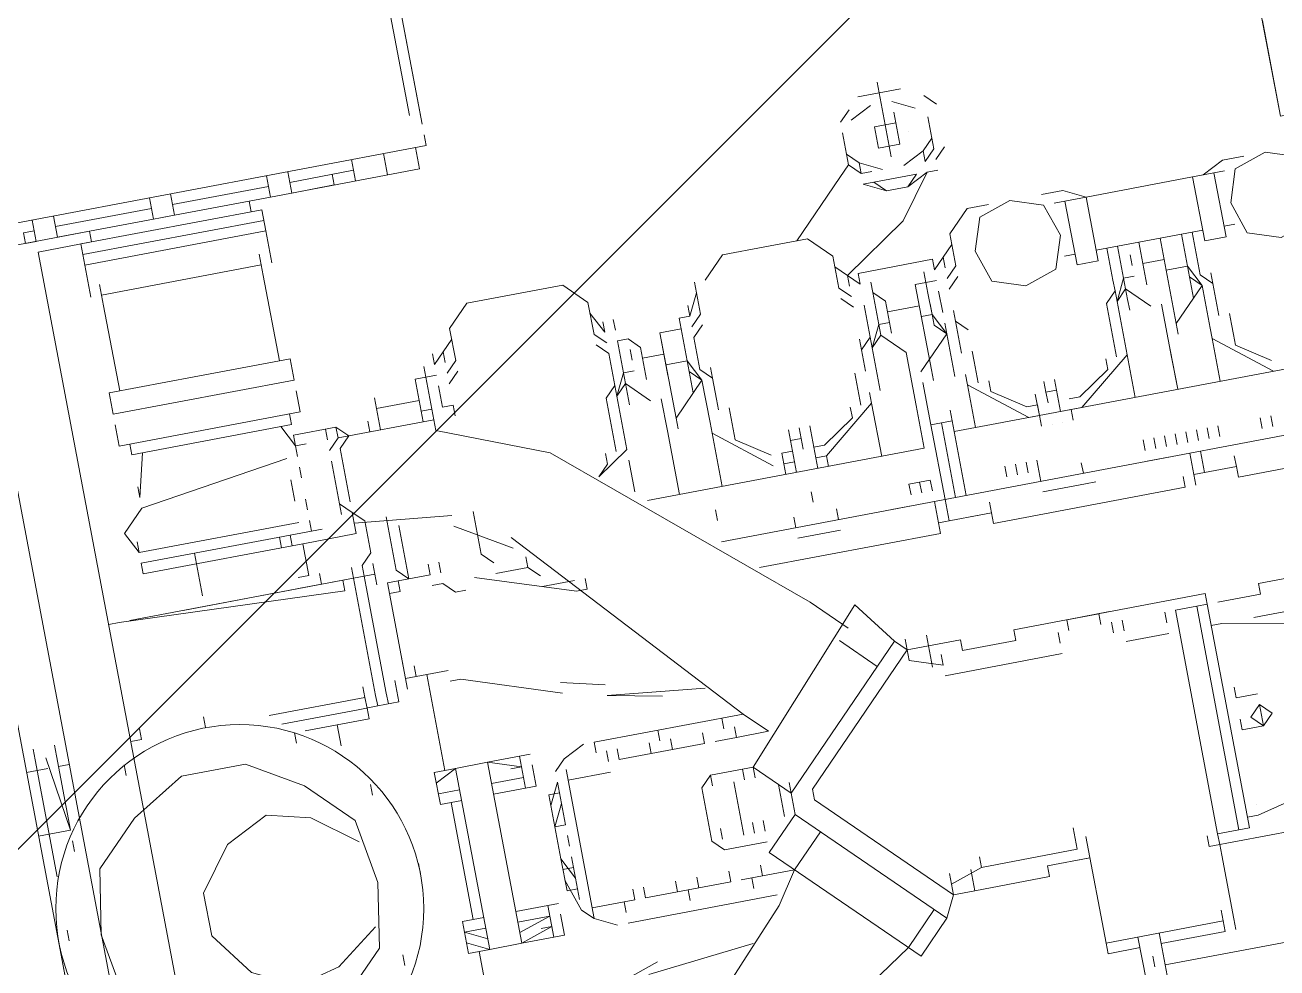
# Model space of a CAD drawing. Extents: x 407440 to 411585, y 6041728 to 6045069.
# Drawn here: x 410370.18 to 410376.82, y 6044249.66 to 6044254.66 of the extents above; entities that cross this region are included whole.
import ezdxf

# ---------------------------------------------------------------- set-up
doc = ezdxf.new("R2010")
doc.units = 0
doc.header["$LTSCALE"] = 5
doc.linetypes.add('foc-TIELINE', pattern=[1.875, 1.25, -0.625])
doc.layers.add('P-PROPOSED-EXISTING-H', color=59, linetype='Continuous')
doc.layers.add('T-TIE', color=201, linetype='foc-TIELINE')

# ---------------------------------------------------------------- blocks, each defined once
blk = doc.blocks.new('P-RIG-877')
at = {"layer": 'T-TIE', "linetype": 'ByBlock', "lineweight": 5}
for points in [[(1.1596, -21.7445), (1.171, -21.7445), (1.1596, -21.7904), (1.1596, -22.3071), (1.1596, -22.8467), (1.1596, -23.0992)], [(1.3432, -21.8593), (1.3547, -21.8593), (1.3432, -21.8593), (1.3432, -22.2267), (1.3432, -22.5596)], [(0.8611, -22.4219), (0.8266, -22.4219), (0.8266, -22.4333), (0.8266, -21.9512), (0.7118, -21.9512), (0.7118, -22.4333), (0.8266, -22.4333), (0.7348, -22.4333), (0.7233, -22.4333)], [(1.3203, -22.5941), (1.3203, -22.5482), (1.3088, -22.5482), (1.3088, -22.33), (1.3203, -22.33), (1.3203, -22.2726), (1.3088, -22.2726), (1.3088, -22.066), (1.3203, -22.066)], [(1.3432, -22.6056), (1.3432, -22.5941), (1.3892, -22.353), (1.3892, -22.1004), (1.3777, -22.1004), (1.3662, -22.1004)], [(1.5614, -22.6056), (1.5499, -22.6056), (1.5499, -22.5941), (1.4925, -22.353), (1.4925, -22.1004), (1.481, -22.1004)], [(1.171, -22.5482), (1.1825, -22.5482), (1.194, -22.5482), (1.194, -22.33), (1.1825, -22.33), (1.194, -22.33), (1.1596, -22.33)], [(1.0792, -22.353), (1.0907, -22.353), (1.0907, -22.7892), (1.0907, -22.8352)], [(0.8611, -22.4793), (0.8611, -22.5022), (0.8725, -22.5252)], [(0.8725, -22.5022), (0.8725, -22.5137)], [(0.9299, -22.5022), (0.9299, -22.5137)], [(1.0218, -22.5252), (1.0333, -22.5252), (1.0447, -22.5252), (1.0562, -22.5252), (1.0792, -22.4908)], [(1.0907, -22.5482), (1.0447, -22.5482), (1.0907, -22.4908)], [(1.1481, -22.5022), (1.1366, -22.5022)], [(1.5614, -22.6515), (1.5729, -22.6515), (1.5729, -22.5596), (1.5614, -22.5596), (1.5614, -22.5022), (1.5729, -22.5022)], [(1.6877, -22.7204), (1.6877, -22.5596), (1.6991, -22.5596), (1.6991, -22.5022)], [(0.8725, -22.5367), (0.8725, -22.6515), (0.8611, -22.6744), (0.8611, -22.6974)], [(0.9299, -22.5482), (0.9414, -22.5482), (0.9644, -22.5482), (0.9759, -22.5482), (0.9873, -22.5367)], [(0.9299, -22.5367), (0.9299, -22.6515)], [(0.9759, -22.5367), (0.9873, -22.5367), (1.0103, -22.5367), (1.0218, -22.5367)], [(0.9644, -22.5596), (0.9873, -22.5482), (0.9759, -22.5596)], [(1.0447, -22.5482), (1.0333, -22.5482), (0.9873, -22.5482), (1.0218, -22.5826), (1.0333, -22.5826)], [(1.1596, -22.5941), (1.1825, -22.5941), (1.1825, -22.5482), (1.1825, -22.5596)], [(1.3203, -22.5482), (1.3088, -22.5482)], [(0.9299, -22.5596), (0.9414, -22.5596), (0.9644, -22.5596), (0.9529, -22.5596)], [(0.9644, -22.5826), (0.9644, -22.5596), (0.9759, -22.5596), (0.9873, -22.5596), (0.9988, -22.5596)], [(1.1481, -22.5596), (1.1366, -22.5596)], [(0.9299, -22.5826), (1.0218, -22.5826)], [(0.9529, -22.5826), (0.9529, -22.6056)], [(1.1481, -22.5711), (1.1366, -22.5711)], [(1.1481, -22.5826), (1.1366, -22.5826)], [(1.1596, -22.5826), (1.1825, -22.5826)], [(1.4236, -22.5711), (1.4236, -22.5941), (1.4121, -22.5941)], [(1.4466, -22.5941), (1.4581, -22.5941), (1.4581, -22.5711), (1.4351, -22.5711), (1.4466, -22.5711)], [(1.0333, -22.5941), (1.0907, -22.5941), (1.0562, -22.5941), (0.9988, -22.5941)], [(1.1825, -22.5941), (1.1596, -22.5941), (1.1825, -22.5941)], [(1.194, -22.5941), (1.1825, -22.5941)], [(1.3432, -22.5941), (1.3432, -22.5941)], [(1.5384, -22.5941), (1.5384, -22.5941)], [(0.9759, -22.6056), (0.9414, -22.6056), (0.9299, -22.6056)], [(0.9988, -22.6285), (0.9873, -22.6285), (0.9759, -22.6285), (0.9644, -22.6285), (0.9873, -22.64), (0.9759, -22.6285), (0.9988, -22.6056)], [(1.171, -22.8122), (1.1825, -22.8122), (1.194, -22.8122), (1.194, -22.6056), (1.1825, -22.6056)], [(1.3203, -22.8696), (1.3203, -22.8122), (1.3088, -22.8122), (1.3088, -22.6056)], [(1.3318, -22.6056), (1.3203, -22.6056)], [(0.9299, -22.6285), (0.9414, -22.6285), (0.9644, -22.6285), (0.9644, -22.617)], [(0.9529, -22.617), (0.9414, -22.617)], [(1.1481, -22.617), (1.1366, -22.617)], [(1.1596, -22.64), (1.1596, -22.617)], [(1.5614, -22.617), (1.3203, -22.617), (1.5614, -22.617)], [(1.1481, -22.6285), (1.1366, -22.6285)], [(1.0447, -22.64), (1.0333, -22.64), (0.9873, -22.64), (0.9759, -22.64), (0.9644, -22.64), (0.9414, -22.64), (0.9299, -22.64)], [(0.9759, -22.64), (0.9873, -22.6515), (1.0103, -22.6515), (1.0218, -22.6515), (1.0333, -22.6515), (1.0447, -22.6515)], [(1.0907, -22.64), (1.0447, -22.64), (1.0907, -22.6974), (1.0907, -22.7089), (1.0907, -22.7204), (1.0677, -22.7204), (1.0677, -22.7318), (1.0792, -22.7318), (1.0677, -22.7318), (1.0562, -22.7318), (1.0677, -22.7318), (1.0792, -22.7318), (1.0677, -22.7318)], [(1.1481, -22.64), (1.1366, -22.64)], [(1.6417, -22.64), (1.6532, -22.64), (1.5843, -22.64), (1.6532, -22.64), (1.5843, -22.64), (1.5729, -22.64), (1.5614, -22.64), (1.5729, -22.64)], [(1.6647, -22.64), (1.6532, -22.64)], [(0.8725, -22.6744), (0.8725, -22.6515), (0.9414, -22.6515), (0.9414, -22.6744), (0.8725, -22.6744), (0.8725, -22.6859)], [(1.3318, -22.6515), (1.3203, -22.6515)], [(1.3432, -22.6974), (1.3432, -22.6515)], [(1.6417, -22.6515), (1.6532, -22.6515), (1.6647, -22.6515), (1.6647, -22.7204)], [(1.6532, -22.7778), (1.6532, -22.6515), (1.6532, -22.7778)], [(0.9299, -22.6744), (0.9299, -22.6859)], [(1.0792, -22.7089), (1.0792, -22.6974), (1.0562, -22.663), (1.0447, -22.663)], [(1.171, -22.7548), (1.171, -22.7433), (1.171, -22.7089), (1.171, -22.6974)], [(1.3318, -22.6974), (1.3203, -22.6974)], [(1.1596, -22.7089), (1.1481, -22.7089)], [(1.3203, -22.7204), (1.3088, -22.7204), (1.3088, -22.7548), (1.3088, -22.7089)], [(1.3318, -22.7089), (1.3203, -22.7089), (1.3318, -22.7089)], [(1.0677, -22.7204), (1.0562, -22.7204)], [(1.0677, -22.7204), (1.0677, -22.7204)], [(1.0677, -22.7204), (1.0677, -22.7204)], [(1.0907, -22.7204), (1.0907, -22.7204)], [(1.0907, -22.7204), (1.0907, -22.7204)], [(1.0907, -22.7204), (1.0907, -22.7204)], [(1.0907, -22.7204), (1.0907, -22.7204)], [(1.1022, -22.7204), (1.1022, -22.7204)], [(1.1022, -22.7204), (1.1022, -22.7204)], [(1.1022, -22.7204), (1.1022, -22.7204)], [(1.1022, -22.7204), (1.1022, -22.7204)], [(1.6532, -22.7433), (1.6991, -22.7433), (1.6991, -22.7204), (1.6532, -22.7204)], [(1.0677, -22.7318), (1.0677, -22.7318)], [(1.0677, -22.7318), (1.0677, -22.7318)], [(1.1022, -22.7318), (1.1022, -22.7318)], [(1.1022, -22.7318), (1.1022, -22.7318)], [(1.1022, -22.7318), (1.1022, -22.7318)], [(1.1022, -22.7318), (1.1022, -22.7318)], [(1.6877, -22.7318), (1.6762, -22.7318)], [(0.8611, -22.7548), (0.8611, -22.7778), (0.884, -22.8007), (0.9185, -22.8007), (0.9299, -22.8122)], [(1.0333, -22.8122), (1.0447, -22.8122), (1.0907, -22.7548), (1.0907, -22.7433), (1.0677, -22.7433)], [(1.0447, -22.7892), (1.0562, -22.7892), (1.0792, -22.7548), (1.0792, -22.7433), (1.0907, -22.7433), (1.0792, -22.7433)], [(1.0907, -22.7433), (1.0907, -22.7433)], [(1.0907, -22.7433), (1.0907, -22.7433)], [(1.0907, -22.7433), (1.0907, -22.7433)], [(1.0907, -22.7433), (1.0907, -22.7433)], [(1.1596, -22.7548), (1.1481, -22.7548), (1.1366, -22.7548)], [(1.3203, -22.7548), (1.3088, -22.7548)], [(1.6647, -22.7433), (1.6647, -22.7778), (1.6532, -22.7778), (1.5384, -22.7778)], [(1.1481, -22.7663), (1.1366, -22.7663)], [(1.3318, -22.7663), (1.3203, -22.7663), (1.3318, -22.7663)], [(1.3318, -22.7663), (1.3203, -22.7663)], [(1.3432, -22.8926), (1.3432, -22.7663)], [(1.1481, -22.7778), (1.1366, -22.7778)], [(1.5614, -22.7892), (1.5614, -22.7778), (1.5614, -22.8237), (1.5729, -22.8237), (1.5729, -22.9041), (1.5614, -22.9041)], [(0.8037, -22.8007), (0.7922, -22.7892)], [(1.5499, -22.8926), (1.5499, -22.7892), (1.5384, -22.7892), (1.5269, -22.7892)], [(0.7692, -22.8007), (0.7692, -22.8007)], [(0.8037, -22.8352), (0.7922, -22.8122), (0.7807, -22.8007), (0.7922, -22.8007), (0.8037, -22.8122), (0.7922, -22.8007), (0.7807, -22.8007), (0.7692, -22.8007)], [(0.7922, -22.8122), (0.7807, -22.8007)], [(0.9185, -22.9155), (0.907, -22.9155), (0.8611, -22.8467), (0.8151, -22.8122), (0.8151, -22.8007), (0.8151, -22.8122), (0.8266, -22.8352), (0.8151, -22.8122)], [(0.8955, -22.927), (0.9185, -22.9041), (0.907, -22.9041), (0.907, -22.8237), (0.9185, -22.8237), (0.8955, -22.8007)], [(0.8955, -22.8007), (0.8955, -22.8007)], [(0.9299, -22.8007), (0.9414, -22.8122)], [(0.9759, -22.8122), (0.9873, -22.8007)], [(1.0103, -22.8007), (1.0218, -22.8007), (1.0333, -22.8007), (1.0447, -22.8007)], [(0.9185, -22.8122), (0.907, -22.8122)], [(0.9644, -22.8122), (0.9759, -22.8122), (0.9873, -22.8122), (1.0103, -22.8122)], [(1.0447, -22.8122), (1.0907, -22.8122)], [(1.194, -22.8696), (1.1825, -22.8696), (1.1825, -22.8122), (1.1825, -22.8352)], [(0.7233, -22.8696), (0.7233, -22.8467), (0.7233, -22.8237), (0.7233, -22.8467), (0.7118, -22.8467)], [(0.7692, -22.8467), (0.7577, -22.8467), (0.7692, -22.8467), (0.7577, -22.8467), (0.7692, -22.8467), (0.7577, -22.8467), (0.7462, -22.8467), (0.7577, -22.8467), (0.7462, -22.8467), (0.7577, -22.8467), (0.7462, -22.8467), (0.7577, -22.8467), (0.7692, -22.8467), (0.7577, -22.8467), (0.7462, -22.8467), (0.7577, -22.8467), (0.7462, -22.8467), (0.7577, -22.8467), (0.7462, -22.8467), (0.7577, -22.8467), (0.7692, -22.8467), (0.7577, -22.8467), (0.7462, -22.8467), (0.7577, -22.8467), (0.7462, -22.8467), (0.7577, -22.8467), (0.7462, -22.8467), (0.7577, -22.8467), (0.7462, -22.8467), (0.7577, -22.8467), (0.7692, -22.8467), (0.7577, -22.8467), (0.7462, -22.8467), (0.7577, -22.8467), (0.7462, -22.8467), (0.7577, -22.8467), (0.7462, -22.8467), (0.7577, -22.8467), (0.7692, -22.8467), (0.7577, -22.8467), (0.7462, -22.8467), (0.7577, -22.8467), (0.7462, -22.8467), (0.7577, -22.8467), (0.7462, -22.8467), (0.7577, -22.8467), (0.7692, -22.8467), (0.7577, -22.8467), (0.7692, -22.8467), (0.7577, -22.8467), (0.7692, -22.8467), (0.7577, -22.8467), (0.7462, -22.8467), (0.7577, -22.8467), (0.7462, -22.8467), (0.7577, -22.8467), (0.7462, -22.8467), (0.7577, -22.8467), (0.7462, -22.8467), (0.7577, -22.8467), (0.7462, -22.8467), (0.7577, -22.8467), (0.7462, -22.8467), (0.7577, -22.8467), (0.7462, -22.8467), (0.7577, -22.8467), (0.7462, -22.8467), (0.7577, -22.8467), (0.7462, -22.8467), (0.7577, -22.8467), (0.7462, -22.8467), (0.7577, -22.8467), (0.7577, -22.8352), (0.7462, -22.8352)], [(0.7922, -22.8467), (0.7807, -22.8467), (0.7807, -22.8352), (0.7692, -22.8352), (0.7807, -22.8352), (0.7807, -22.8467), (0.7807, -22.8352), (0.7692, -22.8352), (0.7577, -22.8352), (0.7577, -22.8467)], [(0.7807, -22.8467), (0.7807, -22.8581), (0.7692, -22.8581), (0.7807, -22.8581), (0.7807, -22.8467), (0.7807, -22.8352), (0.7692, -22.8352), (0.7577, -22.8352)], [(0.7692, -22.8237), (0.7692, -22.8237)], [(0.7692, -22.8237), (0.7692, -22.8237)], [(0.7692, -22.8237), (0.7692, -22.8237)], [(0.7692, -22.8237), (0.7692, -22.8237)], [(0.7692, -22.8237), (0.7692, -22.8237)], [(0.7692, -22.8237), (0.7692, -22.8237)], [(0.7692, -22.8237), (0.7692, -22.8237)], [(0.7692, -22.8237), (0.7692, -22.8237)], [(0.7807, -22.8352), (0.7807, -22.8352)], [(0.7807, -22.8352), (0.7807, -22.8352)], [(0.8151, -22.8237), (0.8266, -22.8352), (0.8266, -22.8467), (0.8266, -22.8352), (0.8151, -22.8237), (0.8151, -22.8467), (0.8151, -22.8696), (0.8266, -22.8581), (0.8266, -22.8467), (0.8266, -22.8581), (0.8151, -22.8811), (0.8266, -22.8581), (0.8151, -22.8696), (0.8151, -22.8811), (0.8151, -22.8696)], [(0.9185, -22.8352), (0.9414, -22.8352), (0.9644, -22.8352), (0.9644, -22.8467)], [(0.9299, -22.8237), (0.9299, -22.8467), (1.0218, -22.8467), (1.0333, -22.8467)], [(0.9414, -22.8237), (0.9644, -22.8237)], [(0.9529, -22.8352), (0.9644, -22.8352), (0.9759, -22.8352), (0.9873, -22.8237), (0.9644, -22.8352)], [(0.9988, -22.8237), (0.9873, -22.8237), (0.9759, -22.8237)], [(1.0218, -22.8581), (0.9873, -22.8237), (1.0333, -22.8237)], [(1.0677, -22.8352), (1.0792, -22.8352), (1.0792, -22.8467), (1.0792, -22.8581), (1.0333, -22.8581)], [(1.0792, -22.8352), (1.1596, -22.8352), (1.1481, -22.8352)], [(0.7233, -22.8467), (0.7462, -22.8467), (0.7233, -22.8467)], [(0.7577, -22.8467), (0.7462, -22.8467)], [(0.7577, -22.8467), (0.7462, -22.8467)], [(0.7577, -22.8467), (0.7462, -22.8467)], [(0.7577, -22.8467), (0.7462, -22.8467)], [(0.7577, -22.8467), (0.7462, -22.8467)], [(0.7577, -22.8467), (0.7462, -22.8467)], [(0.7577, -22.8467), (0.7462, -22.8467)], [(0.7577, -22.8467), (0.7462, -22.8467)], [(0.7577, -22.8467), (0.7462, -22.8467)], [(0.7577, -22.8467), (0.7462, -22.8467)], [(0.7577, -22.8467), (0.7462, -22.8467)], [(0.7577, -22.8467), (0.7462, -22.8467)], [(0.7577, -22.8467), (0.7462, -22.8467)], [(0.7577, -22.8467), (0.7462, -22.8467)], [(0.7577, -22.8467), (0.7462, -22.8467)], [(0.7577, -22.8467), (0.7462, -22.8467)], [(0.7577, -22.8467), (0.7462, -22.8467)], [(0.7577, -22.8467), (0.7462, -22.8467)], [(0.7692, -22.8467), (0.7577, -22.8467)], [(0.7692, -22.8467), (0.7577, -22.8467)], [(0.7692, -22.8467), (0.7577, -22.8467)], [(0.7692, -22.8467), (0.7577, -22.8467)], [(0.7692, -22.8467), (0.7577, -22.8467)], [(0.7692, -22.8467), (0.7577, -22.8467)], [(0.7692, -22.8467), (0.7577, -22.8467)], [(0.7692, -22.8467), (0.7577, -22.8467)], [(0.7692, -22.8467), (0.7577, -22.8467)], [(0.7692, -22.8467), (0.7577, -22.8467)], [(0.7577, -22.8467), (0.7577, -22.8467)], [(0.7577, -22.8467), (0.7577, -22.8467)], [(0.7577, -22.8467), (0.7577, -22.8467)], [(0.7577, -22.8467), (0.7577, -22.8467)], [(0.7692, -22.8467), (0.7922, -22.8467), (0.7692, -22.8467)], [(0.7692, -22.8467), (0.7692, -22.8467)], [(0.7692, -22.8467), (0.7692, -22.8467)], [(0.7692, -22.8467), (0.7692, -22.8467)], [(0.7692, -22.8467), (0.7692, -22.8467)], [(0.7807, -22.8467), (0.7807, -22.8467)], [(0.7807, -22.8467), (0.7807, -22.8467)], [(0.7807, -22.8467), (0.7807, -22.8467)], [(0.7807, -22.8467), (0.7807, -22.8467)], [(0.9529, -22.8467), (0.9529, -22.8811), (0.9414, -22.8811)], [(1.1596, -22.8467), (1.0792, -22.8467), (1.1596, -22.8467)], [(0.7348, -22.8581), (0.7462, -22.8811)], [(0.7692, -22.8581), (0.7692, -22.8581)], [(0.7692, -22.8581), (0.7692, -22.8581)], [(0.7692, -22.8581), (0.7692, -22.8581)], [(0.7692, -22.8581), (0.7692, -22.8581)], [(0.7692, -22.8581), (0.7692, -22.8581)], [(0.7692, -22.8581), (0.7692, -22.8581)], [(0.7807, -22.8581), (0.7807, -22.8581)], [(0.7807, -22.8581), (0.7807, -22.8581)], [(0.7807, -22.8581), (0.7807, -22.8581)], [(0.7807, -22.8581), (0.7807, -22.8581)], [(0.8037, -22.8811), (0.8037, -22.8696), (0.8037, -22.8811), (0.7922, -22.8811), (0.8037, -22.8581)], [(1.1825, -22.8581), (1.1596, -22.8581), (1.0792, -22.8581)], [(1.1596, -22.8581), (1.1825, -22.8581), (1.1596, -22.8581)], [(0.9299, -22.8926), (0.9414, -22.8926), (0.9644, -22.8926), (0.9759, -22.8926), (0.9988, -22.8696), (1.0562, -22.8696), (1.1022, -22.8696), (1.1022, -23.1681)], [(1.1022, -22.8696), (1.0907, -22.8696)], [(1.1481, -22.8696), (1.1366, -22.8696), (1.1366, -22.8926), (1.1481, -22.8926)], [(1.194, -23.0648), (1.194, -22.8696), (1.1825, -22.8696), (1.1596, -22.8696)], [(1.3088, -22.8696), (1.3203, -22.8696), (1.3088, -22.8696), (1.3088, -22.9041), (1.3318, -22.9041)], [(0.7348, -22.8811), (0.7462, -22.8926)], [(0.7577, -22.8926), (0.7692, -22.8926), (0.7807, -22.8926), (0.7922, -22.8811)], [(0.7807, -22.8926), (0.7922, -22.8926), (0.7807, -22.8926), (0.7922, -22.8811), (0.8037, -22.8811), (0.7922, -22.8926), (0.8037, -22.9041), (0.8611, -22.9615)], [(0.9759, -22.8811), (0.9414, -22.8811), (0.9299, -22.8926), (0.9185, -22.8926)], [(0.9988, -22.9041), (0.9873, -22.9041), (0.9644, -22.8926), (0.9644, -22.8811)], [(1.1481, -22.8811), (1.1366, -22.8811)], [(0.9414, -22.9041), (0.9644, -22.9041), (0.9759, -22.9041), (0.9873, -22.9041), (0.9759, -22.8926)], [(1.1596, -22.9155), (1.1596, -22.8926)], [(1.3203, -22.927), (1.3318, -22.8926), (1.3203, -22.8926)], [(1.5499, -22.927), (1.5614, -22.927), (1.5499, -22.8926), (1.5384, -22.8926)], [(0.9873, -22.9155), (0.9759, -22.9041)], [(0.9873, -22.9041), (1.0333, -22.9041)], [(1.4121, -23.1107), (1.4006, -23.1107), (1.2514, -22.9729), (1.2973, -22.9385), (1.3088, -22.927), (1.3088, -22.9041), (1.2973, -22.9041)], [(1.4236, -23.0763), (1.4351, -23.0763), (1.4466, -23.0763), (1.4581, -23.0763), (1.4925, -23.1107), (1.6303, -22.9729), (1.5958, -22.9385), (1.4581, -23.0763), (1.5958, -22.9385), (1.5729, -22.927), (1.5729, -22.9041), (1.5499, -22.9041)], [(0.884, -23.0648), (0.8611, -23.0418), (0.8611, -22.9959), (0.8611, -22.95), (0.884, -22.927), (0.9185, -22.927), (0.9299, -22.9155)], [(0.8955, -22.927), (0.8955, -22.927)], [(0.9414, -22.9155), (0.9299, -22.927)], [(0.9759, -22.9155), (0.9873, -22.9155), (1.0103, -22.9155)], [(1.0103, -22.927), (1.0218, -22.927), (1.0333, -22.927), (1.0447, -22.927)], [(1.0907, -22.9844), (1.1022, -22.9844), (1.0907, -22.9844), (1.1022, -22.9844), (1.0907, -22.9844), (1.0792, -22.9844), (1.0907, -22.9844), (1.0907, -22.9729), (1.0447, -22.9155), (1.0333, -22.9155)], [(1.0447, -22.9155), (1.1022, -22.9155)], [(1.5614, -22.927), (1.5729, -22.927), (1.4466, -23.0533), (1.4351, -23.0533), (1.3088, -22.927), (1.2973, -22.927), (1.3088, -22.927), (1.3203, -22.927), (1.3088, -22.927)], [(1.0562, -22.9844), (1.0677, -22.9844), (1.0562, -22.9844), (1.0677, -22.9844), (1.0907, -22.9844), (1.0792, -22.9844), (1.0792, -22.9729), (1.0562, -22.9385), (1.0447, -22.9385)], [(1.4351, -23.0763), (1.2973, -22.9385), (1.4351, -23.0763)], [(1.8599, -23.26), (1.6417, -23.0189), (1.6188, -22.9844), (1.5843, -22.95)], [(1.3203, -22.9615), (1.2858, -22.9959)], [(1.0907, -22.9729), (1.1022, -22.9729)], [(1.1596, -22.9729), (1.1481, -22.9729)], [(1.171, -23.0189), (1.171, -23.0074), (1.171, -22.9844), (1.171, -22.9729)], [(0.9759, -23.4781), (0.9873, -23.4896), (0.9759, -23.4781), (0.9644, -23.4781), (0.9759, -23.4666), (0.9873, -23.4781), (0.9988, -23.4781), (1.0218, -23.4781), (0.9988, -23.4781), (0.9873, -23.4781), (0.9759, -23.4666), (0.9644, -23.4781), (0.9759, -23.4781), (0.9759, -23.3748), (0.9644, -23.3748), (0.9873, -23.3748), (1.0333, -23.26), (1.2399, -23.0189), (1.2744, -22.9844)], [(1.0907, -22.9844), (1.0907, -22.9844)], [(1.0907, -22.9844), (1.0907, -22.9844)], [(1.0907, -22.9844), (1.0907, -22.9844)], [(1.0907, -22.9844), (1.0907, -22.9844)], [(1.1022, -22.9844), (1.1022, -22.9844)], [(1.1022, -22.9844), (1.1022, -22.9844)], [(1.0907, -23.0074), (1.1022, -23.0074), (1.0907, -23.0074), (1.0677, -23.0074), (1.0677, -22.9959), (1.0792, -22.9959), (1.0677, -22.9959), (1.0792, -22.9959), (1.0677, -22.9959), (1.0562, -22.9959), (1.0677, -22.9959), (1.0792, -22.9959), (1.0677, -22.9959)], [(1.0677, -22.9959), (1.0677, -22.9959)], [(1.0677, -22.9959), (1.0677, -22.9959)], [(1.0677, -22.9959), (1.0677, -22.9959)], [(1.0677, -22.9959), (1.0677, -22.9959)], [(1.0907, -23.0074), (1.0907, -23.0074)], [(1.0907, -23.0074), (1.0907, -23.0074)], [(1.0907, -23.0074), (1.0907, -23.0074)], [(1.0907, -23.0074), (1.0907, -23.0074)], [(1.1022, -23.0074), (1.1022, -23.0074)], [(1.1022, -23.0074), (1.1022, -23.0074)], [(1.1366, -22.9959), (1.1251, -22.9959)], [(1.1022, -23.0189), (1.0907, -23.0189), (1.0792, -23.0189)], [(1.1596, -23.0189), (1.1481, -23.0189)], [(1.0907, -23.0303), (1.0447, -23.0877), (1.0333, -23.0877), (0.9873, -23.0877), (1.0218, -23.1222), (1.0333, -23.1222)], [(1.0218, -23.0648), (1.0333, -23.0648), (1.0447, -23.0648), (1.0562, -23.0648), (1.0792, -23.0303)], [(1.5155, -23.1222), (1.5155, -23.0877), (1.481, -23.0533)], [(0.9299, -23.0877), (0.9185, -23.0763), (0.884, -23.0763)], [(0.8955, -23.0763), (0.9185, -23.0877), (0.9185, -23.0992), (0.9414, -23.0992), (0.9644, -23.0992), (0.9529, -23.0992)], [(0.8955, -23.0763), (0.8955, -23.0763)], [(0.9299, -23.0763), (0.9414, -23.0877), (0.9644, -23.0877), (0.9759, -23.0877), (0.9873, -23.0763)], [(1.0218, -23.0763), (1.0103, -23.0763), (0.9873, -23.0763), (0.9759, -23.0763)], [(1.4351, -23.0763), (1.4006, -23.1107), (1.4006, -23.1566), (1.4121, -23.1681), (1.4695, -23.1681), (1.481, -23.1566), (1.481, -23.1107)], [(0.9185, -23.0877), (0.907, -23.0877)], [(0.9299, -23.1222), (0.9299, -23.0992)], [(0.9529, -23.0992), (0.9529, -23.0992)], [(0.9644, -23.1222), (0.9644, -23.0992), (0.9759, -23.0992), (0.9873, -23.0877), (0.9644, -23.0992)], [(0.9988, -23.0992), (0.9873, -23.0992), (0.9759, -23.0992)], [(1.0447, -23.0877), (1.1022, -23.0877)], [(1.1366, -23.0992), (1.1251, -23.0992)], [(1.3662, -23.1222), (1.3662, -23.0877), (1.3432, -23.1107)], [(1.4581, -23.0877), (1.4236, -23.0877)], [(1.5155, -23.0877), (1.5499, -23.1107), (1.768, -23.3174), (1.768, -23.3059)], [(1.3432, -23.2714), (1.3547, -23.2714), (1.3432, -23.2714), (1.3432, -23.1107), (1.1136, -23.3174)], [(1.4695, -23.1107), (1.4581, -23.1107)], [(1.5384, -23.2714), (1.5384, -23.1107)], [(1.0218, -23.1222), (0.9299, -23.1222), (0.9759, -23.1222)], [(0.9529, -23.1222), (0.9529, -23.1452)], [(1.3662, -23.1452), (1.3662, -23.1222), (1.3547, -23.1222)], [(1.4121, -23.1222), (1.4006, -23.1222)], [(1.4695, -23.1222), (1.4581, -23.1222)], [(1.504, -23.1222), (1.5155, -23.1222), (1.5155, -23.1452)], [(0.9988, -23.1337), (1.0333, -23.1337)], [(1.0333, -23.1337), (1.1022, -23.1337), (1.0333, -23.1337)], [(1.4695, -23.1337), (1.4121, -23.1337)], [(0.9759, -23.1452), (0.9414, -23.1452), (0.9299, -23.1566), (0.9299, -23.1681), (0.9414, -23.1681), (0.9644, -23.1681), (0.9759, -23.1681), (0.9873, -23.1796), (1.0333, -23.1796), (1.0447, -23.1796), (1.0677, -23.214), (1.0562, -23.2026), (1.0447, -23.2026)], [(0.9988, -23.1452), (0.9759, -23.1681), (0.9873, -23.1681), (0.9988, -23.1681)], [(1.3088, -23.1911), (1.2973, -23.2485), (1.3088, -23.1452)], [(1.5843, -23.1452), (1.5958, -23.26)], [(0.9644, -23.1681), (0.9644, -23.1566), (0.9644, -23.1681), (0.9873, -23.1796), (0.9759, -23.1796), (0.9644, -23.1796), (0.9414, -23.1796), (0.9299, -23.1911)], [(0.9529, -23.1566), (0.9414, -23.1566)], [(1.3547, -23.214), (1.3662, -23.214), (1.3662, -23.1911), (1.3662, -23.1566), (1.3547, -23.1566)], [(1.4121, -23.1566), (1.4006, -23.1566)], [(1.4695, -23.1566), (1.4581, -23.1566)], [(1.504, -23.214), (1.5155, -23.214), (1.5155, -23.1911), (1.5155, -23.1566), (1.504, -23.1566)], [(0.9299, -23.1796), (0.9185, -23.1911), (0.884, -23.1911), (0.8611, -23.214), (0.8611, -23.2714), (0.8611, -23.3174), (0.884, -23.3403), (0.9185, -23.3403), (0.9299, -23.3518)], [(0.907, -23.1796), (0.9185, -23.1796), (0.8955, -23.1911)], [(0.9185, -23.1681), (0.907, -23.1681)], [(0.9759, -23.1796), (0.9873, -23.1911), (1.0103, -23.1911), (1.0218, -23.1911), (1.0333, -23.1911), (1.0447, -23.1911)], [(1.0562, -23.1796), (1.0907, -23.1796)], [(0.8955, -23.1911), (0.8955, -23.1911)], [(1.3662, -23.1911), (1.3547, -23.1911)], [(1.5155, -23.1911), (1.504, -23.1911)], [(1.3662, -23.214), (1.3662, -23.2485), (1.3547, -23.2485)], [(1.5155, -23.214), (1.5155, -23.2485), (1.504, -23.2485)], [(1.1481, -23.3633), (1.1825, -23.26), (1.1825, -23.2485), (1.171, -23.2485)], [(1.2744, -23.2944), (1.2858, -23.2485)], [(1.6303, -23.3748), (1.6073, -23.3174), (1.5843, -23.2485)], [(1.171, -23.2944), (1.171, -23.2829), (1.171, -23.26)], [(1.3662, -23.26), (1.3547, -23.26)], [(1.3777, -23.26), (1.3777, -23.3059), (1.3662, -23.3059), (1.5269, -23.3059), (1.5155, -23.3174), (1.481, -23.3288)], [(1.5155, -23.3059), (1.5155, -23.26), (1.504, -23.26)], [(1.3432, -23.2829), (1.3547, -23.3059), (1.3662, -23.3174)], [(1.5269, -23.3059), (1.5384, -23.2829)], [(1.1481, -23.3403), (1.1481, -23.3059), (1.1596, -23.2944)], [(1.2514, -23.3977), (1.2514, -23.4092), (1.2514, -23.3977), (1.2858, -23.2944)], [(1.504, -23.3059), (1.4925, -23.3059)], [(1.1251, -23.3174), (1.0907, -23.3748)], [(1.3777, -23.3174), (1.3892, -23.3174), (1.4121, -23.3174), (1.4006, -23.3174), (1.3892, -23.3174), (1.3892, -23.3288), (1.4236, -23.3288), (1.4581, -23.3288)], [(1.4006, -23.3288), (1.3777, -23.3174), (1.4006, -23.3174)], [(1.4466, -23.3174), (1.4351, -23.3174)], [(1.504, -23.3174), (1.481, -23.3174), (1.4925, -23.3174), (1.4925, -23.3288), (1.4581, -23.3288), (1.481, -23.3174), (1.4695, -23.3174), (1.4695, -23.3288)], [(1.4581, -23.3174), (1.4925, -23.3174), (1.4695, -23.3174)], [(0.7462, -23.8225), (0.7462, -24.1899), (0.3559, -24.1899), (0.3559, -23.9029), (0.4592, -23.9029), (0.4592, -23.3518), (0.4477, -23.3518), (0.4477, -23.3288), (0.6659, -23.3288), (0.6544, -23.3288), (0.6659, -23.3288), (0.6544, -23.3288), (0.6659, -23.3288)], [(0.6774, -23.3288), (0.6888, -23.3288), (0.6888, -23.8914), (0.4592, -23.8914)], [(0.4707, -23.3288), (0.6544, -23.3288)], [(0.6544, -23.3288), (0.6544, -23.3288)], [(0.6544, -23.3288), (0.6544, -23.3288)], [(0.6544, -23.3288), (0.6544, -23.3288)], [(0.6544, -23.3288), (0.6544, -23.3288)], [(0.6659, -23.3288), (0.6659, -23.3288)], [(0.6659, -23.3288), (0.6659, -23.3288)], [(0.6544, -23.3403), (0.4707, -23.3403)], [(0.6888, -23.3403), (0.7118, -23.3403), (0.7118, -23.5011), (0.6888, -23.5011)], [(0.8955, -23.3403), (0.9185, -23.3633), (0.907, -23.3633)], [(0.8955, -23.3403), (0.8955, -23.3403)], [(0.9185, -23.3518), (0.907, -23.3518)], [(0.9299, -23.3403), (0.9414, -23.3518)], [(0.9414, -23.3633), (0.9644, -23.3633), (0.9644, -23.3518), (0.9759, -23.3518)], [(1.0792, -23.3518), (1.1251, -23.3518), (1.1366, -23.3403)], [(1.3547, -23.3633), (1.3547, -23.3518), (1.3432, -23.3862), (1.3432, -23.3403)], [(1.3432, -23.3518), (1.3777, -23.3518), (1.3662, -23.3518), (1.3662, -23.3862), (1.3662, -23.3518)], [(1.3777, -23.3862), (1.3777, -23.3403), (1.3547, -23.3403)], [(1.504, -23.3862), (1.504, -23.3403)], [(1.5384, -23.3518), (1.504, -23.3518)], [(1.5269, -23.3633), (1.5269, -23.3518), (1.5384, -23.3862), (1.5384, -23.3403), (1.5155, -23.3403)], [(1.5155, -23.3862), (1.5155, -23.3518), (1.5269, -23.3862)], [(0.9759, -23.3862), (0.9299, -23.3862), (0.9299, -23.3633)], [(0.6888, -23.3748), (0.7118, -23.3748), (0.6888, -23.3748)], [(0.9185, -23.3748), (0.9414, -23.3748), (0.9644, -23.3748), (0.9529, -23.3748)], [(0.9644, -23.3862), (0.9644, -23.3748)], [(1.0792, -23.3748), (1.0677, -23.4781), (1.0562, -23.4781), (1.0677, -23.4666), (1.0562, -23.4781), (1.0677, -23.4781), (1.0792, -23.4781)], [(1.1596, -23.3748), (1.1596, -23.3748)], [(1.1596, -23.3748), (1.1596, -23.3748)], [(0.9529, -23.3862), (0.9529, -23.4322), (0.9759, -23.4322)], [(1.504, -23.4207), (1.504, -23.4437), (1.5384, -23.4437), (1.5384, -23.4207), (1.3432, -23.4207), (1.3432, -23.3862), (1.5384, -23.3862), (1.5384, -23.4207), (1.5269, -23.4437), (1.5155, -23.4437)], [(1.1481, -23.3977), (1.1481, -23.3977)], [(1.1481, -23.3977), (1.1481, -23.3977)], [(1.2514, -23.3977), (1.2514, -23.3977)], [(1.2514, -23.3977), (1.2514, -23.3977)], [(1.2514, -23.3977), (1.2514, -23.3977)], [(1.2514, -23.3977), (1.2514, -23.3977)], [(0.6888, -23.4092), (0.7118, -23.4092)], [(0.7003, -23.4092), (0.7003, -23.4781)], [(1.1366, -23.4092), (1.1251, -23.4092)], [(1.1366, -23.4551), (1.1366, -23.4092), (1.1366, -23.4551)], [(1.1366, -23.4551), (1.2514, -23.4551), (1.2399, -23.4551), (1.2399, -23.4092)], [(1.1481, -23.4092), (1.1481, -23.4092)], [(1.1481, -23.4092), (1.1481, -23.4092)], [(1.2514, -23.4092), (1.2514, -23.4092)], [(1.2514, -23.4092), (1.2514, -23.4092)], [(1.2514, -23.4092), (1.2514, -23.4092)], [(1.2514, -23.4092), (1.2514, -23.4092)], [(0.7003, -23.4322), (0.7118, -23.4322), (0.7118, -23.4781), (0.6888, -23.4781)], [(0.9529, -23.4322), (0.9414, -23.4322)], [(0.9759, -23.4322), (0.9529, -23.4322), (0.9759, -23.4322)], [(1.0677, -23.4437), (1.1136, -23.4437), (1.1251, -23.4437), (1.1366, -23.4322)], [(1.1251, -23.4322), (1.0792, -23.4322)], [(1.1366, -23.4322), (1.0792, -23.4322), (1.1366, -23.4322)], [(1.3432, -23.4322), (1.2399, -23.4322), (1.3432, -23.4322), (1.2399, -23.4322)], [(1.3547, -23.4437), (1.3432, -23.4207), (1.3432, -23.4437), (1.3777, -23.4437), (1.3777, -23.4207)], [(1.3662, -23.4207), (1.3662, -23.4437), (1.3662, -23.4207)], [(1.504, -23.4322), (1.3777, -23.4322), (1.504, -23.4322), (1.3777, -23.4322)], [(1.5269, -23.4207), (1.5155, -23.4437), (1.5155, -23.4207)], [(1.6303, -23.4322), (1.6417, -23.4322), (1.5384, -23.4322), (1.6417, -23.4322), (1.5384, -23.4322)], [(0.9759, -23.4437), (0.9644, -23.4437)], [(1.1481, -23.4437), (1.1366, -23.4437)], [(1.2399, -23.4437), (1.2284, -23.4437)], [(1.2399, -23.4551), (1.2399, -23.4437), (1.2399, -23.4551)], [(1.2284, -23.4551), (1.217, -23.4551)], [(1.1136, -23.4781), (1.1251, -23.4781), (1.1366, -23.4781), (1.1251, -23.4781), (1.1136, -23.4781), (1.1022, -23.4666), (1.0677, -23.4666)], [(1.1251, -23.7307), (1.1251, -23.4896), (1.1251, -23.4666), (1.1366, -23.4666), (1.1251, -23.4666), (1.1136, -23.4666), (1.1251, -23.4666), (1.1366, -23.4666), (1.1251, -23.4666)], [(1.1366, -23.4666), (1.1366, -23.4666)], [(1.1366, -23.4666), (1.1366, -23.4666)], [(1.1366, -23.4666), (1.1366, -23.4666)], [(1.1366, -23.4666), (1.1366, -23.4666)], [(1.2629, -23.5929), (1.2629, -23.5125), (1.2629, -23.4896), (1.2629, -23.4666), (1.2514, -23.4666), (1.2399, -23.4666), (1.2514, -23.4666), (1.2629, -23.4666)], [(1.2514, -23.4666), (1.2514, -23.4666)], [(1.2514, -23.4666), (1.2514, -23.4666)], [(1.2514, -23.4666), (1.2514, -23.4666)], [(1.2514, -23.4666), (1.2514, -23.4666)], [(0.9529, -23.5355), (0.9759, -23.524), (0.9644, -23.524), (0.9644, -23.4781), (0.9759, -23.4781), (0.9644, -23.4781)], [(1.0677, -23.4781), (1.0562, -23.4781), (1.0447, -23.4896), (1.0562, -23.4896), (1.0447, -23.4896), (1.0218, -23.4896), (1.0447, -23.4896), (1.0562, -23.4781), (1.0677, -23.4781), (1.0562, -23.4781), (1.0677, -23.4781), (1.0792, -23.4781), (1.0792, -23.524), (1.0792, -23.7077), (1.0677, -23.7077), (1.0677, -23.524), (1.0562, -23.524), (1.0677, -23.524), (1.0677, -23.5125), (1.0677, -23.524), (1.0562, -23.524), (1.0677, -23.524)], [(1.1251, -23.4781), (1.1366, -23.4781), (1.2514, -23.4781), (1.2629, -23.4781), (1.2514, -23.4781), (1.2399, -23.4781), (1.2514, -23.4781), (1.2629, -23.4781), (1.2514, -23.4781)], [(1.1251, -23.5125), (1.1251, -23.4781), (1.1366, -23.4781)], [(1.1366, -23.4781), (1.1366, -23.4781)], [(1.1366, -23.4781), (1.1366, -23.4781)], [(1.1366, -23.4781), (1.1366, -23.4781)], [(1.1366, -23.4781), (1.1366, -23.4781)], [(1.2514, -23.4781), (1.2514, -23.4781)], [(1.2514, -23.4781), (1.2514, -23.4781)], [(1.2514, -23.4781), (1.2514, -23.4781)], [(1.2514, -23.4781), (1.2514, -23.4781)], [(1.4466, -23.4781), (1.4351, -23.4781)], [(1.1366, -23.4896), (1.1251, -23.4896), (1.1136, -23.4896), (1.1251, -23.4896), (1.1366, -23.4896), (1.2514, -23.4896), (1.2629, -23.4896), (1.2514, -23.4896)], [(1.1366, -23.4896), (1.1366, -23.4896)], [(1.1366, -23.4896), (1.1366, -23.4896)], [(1.2514, -23.4896), (1.2514, -23.4896)], [(1.2514, -23.4896), (1.2514, -23.4896)], [(1.2514, -23.4896), (1.2514, -23.4896)], [(1.2514, -23.4896), (1.2514, -23.4896)], [(0.7118, -23.5011), (0.7118, -23.6044), (0.6888, -23.6044)], [(0.7003, -23.5011), (0.7003, -23.6044)], [(1.1251, -23.7536), (1.1251, -23.7422), (1.1366, -23.5011), (1.1251, -23.5011), (1.1366, -23.5011), (1.1251, -23.5011)], [(1.1366, -23.5011), (1.1366, -23.5011)], [(1.1366, -23.5011), (1.1366, -23.5011)], [(1.2744, -23.5011), (1.2629, -23.5011), (1.2514, -23.5011), (1.2514, -23.6044)], [(1.2514, -23.5011), (1.2514, -23.5011)], [(1.2514, -23.5011), (1.2514, -23.5011)], [(1.2973, -23.5355), (1.2744, -23.5355), (1.2744, -23.5699), (1.2744, -23.5011), (1.2744, -23.5699)], [(0.7118, -23.524), (0.7233, -23.524)], [(0.7348, -23.5125), (0.7348, -23.7077)], [(0.7462, -23.5125), (0.7807, -23.5125)], [(0.884, -23.6962), (0.7922, -23.6962), (0.7807, -23.6962), (0.7807, -23.524), (0.7692, -23.524)], [(0.884, -23.524), (0.7922, -23.524), (0.7807, -23.524)], [(0.884, -23.7077), (0.884, -23.6159), (0.884, -23.5125), (0.907, -23.5125), (0.907, -23.7077), (0.884, -23.7077), (0.8955, -23.7077)], [(0.9185, -23.7077), (0.9414, -23.7077), (0.9414, -23.5125), (0.9185, -23.5125)], [(0.9414, -23.6962), (0.9529, -23.6962), (0.9529, -23.524), (0.9414, -23.524)], [(0.9759, -23.524), (0.9759, -23.5125), (0.9759, -23.524), (0.9873, -23.524), (0.9759, -23.524), (0.9644, -23.524)], [(1.1251, -23.547), (1.1251, -23.524), (1.1136, -23.524)], [(1.1251, -23.5125), (1.1251, -23.5125)], [(1.3547, -23.5125), (1.3432, -23.5125)], [(1.5384, -23.5125), (1.5269, -23.5125)], [(1.0562, -23.5355), (1.0562, -23.7077), (1.0333, -23.7192), (1.0103, -23.6962), (0.9873, -23.5355)], [(1.1136, -23.547), (1.1136, -23.5355), (1.0792, -23.5355), (1.0792, -23.547), (1.0677, -23.547)], [(1.1251, -23.6733), (1.1251, -23.5355)], [(1.4006, -23.5355), (1.3662, -23.5814), (1.3547, -23.6273), (1.3777, -23.6733), (1.4236, -23.7077), (1.4695, -23.7077), (1.5155, -23.6733), (1.5384, -23.6273), (1.5269, -23.5814), (1.4925, -23.5355)], [(1.0792, -23.5585), (1.0677, -23.5585)], [(1.2858, -23.5814), (1.2744, -23.5814)], [(0.7118, -23.6159), (0.7118, -23.6044), (0.7118, -23.6273)], [(0.6888, -23.6273), (0.7118, -23.6273), (0.7118, -23.7307), (0.6888, -23.7307)], [(0.7003, -23.6273), (0.7003, -23.7307)], [(1.1022, -23.6503), (1.1136, -23.6503), (1.0792, -23.6503), (1.0677, -23.6503)], [(1.2514, -23.6733), (1.2399, -23.6733)], [(2.1928, -23.8225), (2.1699, -23.8225), (0.7233, -23.8225), (0.7233, -23.857), (0.7118, -23.857), (0.7118, -23.6962), (0.7233, -23.6962), (0.7118, -23.6962)], [(2.1813, -23.7536), (2.1813, -23.7651), (2.1699, -23.7651), (2.1699, -23.7536), (0.7233, -23.7536), (0.7233, -23.6962)], [(0.7807, -23.6962), (0.7692, -23.6962)], [(0.9529, -23.6847), (0.9988, -23.6962), (0.9873, -23.6962)], [(0.7462, -23.7077), (0.7807, -23.7077)], [(1.0562, -23.7077), (1.0447, -23.7077)], [(1.2514, -23.7536), (1.2514, -23.7422), (1.2399, -23.7422)], [(0.7003, -23.7536), (0.7003, -23.7651), (0.7118, -23.7651), (0.7118, -23.7536), (0.6888, -23.7536)], [(1.2858, -23.7651), (1.2744, -23.7651)], [(1.2629, -23.834), (1.2629, -23.8225), (1.2629, -23.834)], [(1.2514, -23.8455), (1.3318, -23.834), (1.2514, -23.834), (1.2399, -23.834)], [(1.3318, -23.857), (1.3318, -23.834), (1.3318, -23.857)], [(1.3547, -23.834), (1.3432, -23.834)], [(1.3777, -23.857), (1.2514, -23.857), (1.2399, -23.857)], [(1.2514, -23.857), (1.3662, -23.857)], [(1.2629, -23.857), (1.2629, -23.8455), (1.2629, -23.857)], [(1.2629, -23.8684), (1.2629, -23.857), (1.2629, -23.8684)], [(1.3318, -23.8684), (1.3318, -23.857), (1.3318, -23.8684)], [(1.4466, -23.857), (1.4351, -23.857)], [(1.9288, -24.5573), (1.9288, -23.8684), (0.9529, -23.8684), (0.9529, -26.0268), (1.9288, -26.0268), (1.9288, -25.6365)], [(1.5269, -23.8684), (1.6303, -23.8684), (1.4351, -23.8684)]]:
    blk.add_lwpolyline(points, dxfattribs=at)
for points in [[(0.907, -22.4104), (0.8725, -22.4219), (0.8611, -22.4563), (0.8725, -22.4908), (0.907, -22.5022), (0.9414, -22.4908), (0.9529, -22.4563), (0.9414, -22.4219)], [(0.9414, -22.5367), (0.8725, -22.5367), (0.8725, -22.5137), (0.9414, -22.5137)], [(1.1366, -22.5137), (1.1481, -22.5137)], [(1.4466, -22.5596), (1.4351, -22.5711), (1.4466, -22.5826), (1.4581, -22.5711)], [(1.1366, -22.5941), (1.1481, -22.5941)], [(1.1366, -22.6056), (1.1481, -22.6056)], [(1.3203, -22.617), (1.3203, -22.6056), (1.3088, -22.6056), (1.3203, -22.6056), (1.5614, -22.6056), (1.5614, -22.617), (1.5614, -22.64), (1.3203, -22.64)], [(0.907, -22.6859), (0.8725, -22.6974), (0.8611, -22.7318), (0.8725, -22.7663), (0.907, -22.7778), (0.9414, -22.7663), (0.9529, -22.7318), (0.9414, -22.6974)], [(1.0907, -22.7089), (1.1022, -22.7089)], [(1.0907, -22.7089), (1.1022, -22.7089)], [(1.0562, -22.7204), (1.0677, -22.7204), (1.0792, -22.7204), (1.0677, -22.7204)], [(1.0677, -22.7204), (1.0792, -22.7204)], [(1.0907, -22.7433), (1.1022, -22.7433)], [(1.0907, -22.7433), (1.1022, -22.7433)], [(0.7348, -22.8007), (0.7462, -22.7892)], [(1.1366, -22.7892), (1.1481, -22.7892)], [(0.7577, -22.8007), (0.7692, -22.8007)], [(0.7348, -22.8352), (0.7462, -22.8122)], [(0.7922, -22.8122), (0.8037, -22.8122)], [(0.8151, -22.8467), (0.8151, -22.8581), (0.8151, -22.8467), (0.8151, -22.8352)], [(0.7462, -22.8467), (0.7577, -22.8467)], [(0.7462, -22.8467), (0.7577, -22.8467)], [(0.7577, -22.8581), (0.7577, -22.8467), (0.7577, -22.8581), (0.7692, -22.8581), (0.7807, -22.8581), (0.7807, -22.8467), (0.7807, -22.8581), (0.7692, -22.8581)], [(1.0562, -23.0074), (1.0677, -23.0074), (1.0792, -23.0074), (1.0677, -23.0074)], [(1.0792, -23.0189), (1.0792, -23.0074), (1.0907, -23.0074), (1.0907, -23.0189), (1.1022, -23.0189), (1.0907, -23.0189)], [(1.3432, -23.1337), (1.3547, -23.1337)], [(1.5155, -23.1337), (1.5269, -23.1337)], [(1.3432, -23.2026), (1.3547, -23.2026)], [(1.5155, -23.2026), (1.5269, -23.2026)], [(1.5155, -23.2714), (1.5269, -23.2714)], [(1.1366, -23.3059), (1.1481, -23.3059)], [(1.4236, -23.3174), (1.4236, -23.3288), (1.4006, -23.3174), (1.3892, -23.3174)], [(1.4695, -23.3174), (1.481, -23.3174)], [(0.6659, -23.3288), (0.6544, -23.3288)], [(1.1481, -23.4092), (1.1481, -23.3977), (1.1596, -23.3862), (1.1596, -23.3748), (1.1596, -23.3862), (1.1481, -23.3977)], [(1.1251, -23.3977), (1.1366, -23.3977)], [(1.1481, -23.4551), (1.1481, -23.4437)], [(1.2514, -23.4666), (1.2629, -23.4666)], [(0.9988, -23.4781), (0.9873, -23.4781)], [(1.0447, -23.4781), (1.0218, -23.4781)], [(0.9759, -23.4896), (0.9644, -23.4896)], [(1.0218, -23.4896), (0.9988, -23.4896)], [(1.0562, -23.4896), (1.0447, -23.4896)], [(1.2399, -23.5011), (1.2514, -23.5011)], [(0.7233, -23.5125), (0.7233, -23.7077), (0.7462, -23.7077), (0.7462, -23.5125)], [(1.0103, -23.524), (0.9988, -23.524)], [(1.0447, -23.524), (1.0333, -23.524)], [(1.4466, -23.524), (1.3777, -23.5355), (1.3318, -23.5814), (1.2973, -23.6388), (1.2973, -23.7077), (1.3318, -23.7651), (1.3777, -23.811), (1.4466, -23.8225), (1.5155, -23.811), (1.5614, -23.7651), (1.5958, -23.7077), (1.5958, -23.6388), (1.5614, -23.5814), (1.5155, -23.5355)], [(1.0333, -23.5355), (1.0218, -23.5355), (1.0103, -23.5355), (1.0218, -23.5355)]]:
    blk.add_lwpolyline(points, close=True, dxfattribs=at)
blk.add_circle((1.4467, -23.6731), 0.195, dxfattribs=at)

msp = doc.modelspace()

# ---------------------------------------------------------------- hatches: boundary and pattern name
at = {"layer": 'P-PROPOSED-EXISTING-H'}
h = msp.add_hatch(dxfattribs=at)
h.set_pattern_fill('ANSI31', color=256, scale=3.498392, style=0)
h.set_pattern_definition([(45, (-102.852, 2739.382), (-7.854113246, 7.854113246), [])])
edge = h.paths.add_edge_path()
edge.add_line((410849.5655, 6043843.7666), (410381.5806, 6043755.2579))
edge.add_line((410381.5806, 6043755.2579), (409934.7116, 6043670.7427))
edge.add_line((409934.7116, 6043670.7427), (409814.1057, 6044308.4396))
edge.add_line((409814.1057, 6044308.4396), (410263.9451, 6044377.3752))
edge.add_line((410263.9451, 6044377.3752), (410794.8504, 6044458.7336))
edge.add_line((410794.8504, 6044458.7336), (411169.2731, 6044565.4105))
edge.add_line((411169.2731, 6044565.4105), (411290.0016, 6043927.0651))
edge.add_line((411290.0016, 6043927.0651), (411039.0674, 6043879.6066))
edge.add_arc((410922.4027, 6043977.5543), 152.33, 241.435078, 319.984322, ccw=False)

# ---------------------------------------------------------------- block references
at = {"layer": 'T-TIE', "linetype": 'ByBlock', "xscale": 4.999999999955019, "yscale": 4.999999999955019, "zscale": 4.999999999955019, "rotation": 280.7096999997605}
msp.add_blockref('P-RIG-877', (410486.2804, 6044279.077), dxfattribs=at)

doc.saveas('drawing.dxf')
